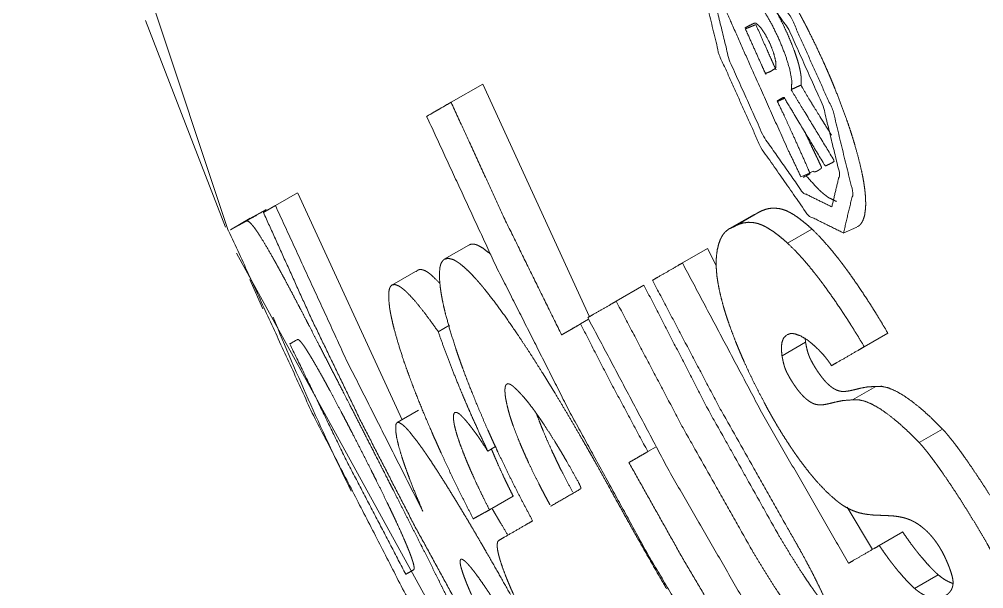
# Paper-space layout 'A3_1' of a CAD drawing. Header units: millimetres. Extents: x 0 to 420, y 0 to 297.
# Drawn here: x 180.265 to 184.393, y 261.542 to 263.979 of the extents above; entities that cross this region are included whole.
import ezdxf

# ---------------------------------------------------------------- set-up
doc = ezdxf.new("R2010")
doc.units = ezdxf.units.MM
doc.layers.add('170', color=7, linetype='Continuous', true_color=0xffffff)

psp = doc.layouts.new('A3_1')

# ---------------------------------------------------------------- linework, layer by layer
at = {"layer": '170', "color": 155, "linetype": 'Continuous', "lineweight": 13}
for p, q in [((180.2655, 265.7573), (181.1599, 263.0755)), ((181.1486, 263.0898), (180.8054, 263.9734)), ((182.1133, 263.6235), (182.2485, 263.7016)), ((182.7049, 262.7058), (182.2485, 263.7016)), ((183.5119, 263.6275), (183.5405, 263.6403)), ((183.5123, 263.6312), (183.5388, 263.643)), ((181.3616, 263.1817), (181.4562, 263.2363)), ((181.9039, 262.2652), (181.4572, 263.2345)), ((181.3221, 263.1641), (181.2526, 263.1266)), ((183.4096, 263.1436), (183.3042, 263.0828)), ((183.3197, 263.0894), (183.4252, 263.1504)), ((181.1688, 263.0782), (181.2379, 263.1154)), ((181.2531, 263.1269), (181.1691, 263.0784)), ((183.5532, 263.0207), (183.6576, 263.081)), ((183.7906, 263.0634), (183.85, 263.0898)), ((182.8647, 259.9394), (181.1957, 262.9784)), ((182.189, 263.0124), (182.0841, 262.9518)), ((183.1033, 262.9358), (183.211, 262.998)), ((183.2472, 262.9251), (183.211, 262.998)), ((181.9705, 262.9052), (181.8604, 262.8416)), ((181.2514, 262.8648), (181.3075, 262.7391)), ((182.82, 262.7723), (182.9385, 262.8407)), ((182.6671, 262.6749), (182.7019, 262.6949)), ((182.0583, 262.6418), (182.1068, 262.6698)), ((183.6285, 262.6138), (183.6302, 262.5967)), ((183.8813, 262.5773), (183.9823, 262.6356)), ((183.6302, 262.5967), (183.5294, 262.5385)), ((183.8313, 262.35), (183.9306, 262.4074)), ((181.9745, 262.3059), (181.8823, 262.2527)), ((184.2166, 262.2254), (184.1165, 262.1676)), ((182.3033, 262.1504), (182.2701, 262.1312)), ((182.9552, 262.1287), (182.9905, 262.1491)), ((182.2775, 261.8796), (182.3789, 261.9382)), ((183.9166, 261.7103), (183.8083, 261.8917)), ((184.0458, 261.7848), (183.9456, 261.7271)), ((184.1981, 261.6014), (184.097, 261.5431))]:
    psp.add_line(p, q, dxfattribs=at)
psp.add_arc((193.8264, 267.848), 13.4937, 202.40937, 205.87034, dxfattribs=at)
for points, knots in [([(183.2158, 264.3485), (183.1752, 264.1776), (183.2604, 263.8267), (183.4387, 263.4299), (183.642, 263.1387), (183.7926, 263.0644)], [0, 0, 0.117497, 0.359026, 0.650035, 0.887604, 1, 1]), ([(183.7926, 263.0644), (183.8331, 263.2353), (183.748, 263.5862), (183.5697, 263.983), (183.3664, 264.2742), (183.2158, 264.3485)], [0, 0, 0.117494, 0.359033, 0.650041, 0.887611, 1, 1]), ([(183.2677, 264.3716), (183.2841, 264.3762), (183.3029, 264.3745), (183.3131, 264.3713), (183.324, 264.3665), (183.3354, 264.3601), (183.3473, 264.3522), (183.3724, 264.332), (183.399, 264.306), (183.413, 264.2909), (183.4273, 264.2743), (183.442, 264.2563), (183.4568, 264.2373), (183.487, 264.1956), (183.5179, 264.1493), (183.5258, 264.137), (183.5337, 264.1244), (183.5416, 264.1116), (183.5495, 264.0987), (183.5652, 264.0722), (183.5809, 264.0449), (183.5966, 264.0169), (183.6122, 263.9882), (183.62, 263.9736), (183.6278, 263.9588), (183.6355, 263.9437), (183.6433, 263.9286), (183.6735, 263.8674), (183.7026, 263.8052), (183.7167, 263.7737), (183.7306, 263.742), (183.7374, 263.7261), (183.7441, 263.7102), (183.7507, 263.6943), (183.7571, 263.6785), (183.7816, 263.6161), (183.8041, 263.5548), (183.8146, 263.5245), (183.8245, 263.4947), (183.8337, 263.4656), (183.8422, 263.4373), (183.8572, 263.3829), (183.8694, 263.3315), (183.8744, 263.3072), (183.8786, 263.2839), (183.882, 263.2619), (183.8846, 263.241), (183.8864, 263.2212), (183.8873, 263.2025), (183.8875, 263.185), (183.8868, 263.1689), (183.883, 263.1408), (183.876, 263.1184), (183.8712, 263.1093), (183.8656, 263.1016), (183.8592, 263.0954), (183.852, 263.0908)], [0, 0, 0.01138, 0.02395, 0.031114, 0.039009, 0.047736, 0.057276, 0.078728, 0.10357, 0.117327, 0.13197, 0.147393, 0.163498, 0.197823, 0.234974, 0.244727, 0.254626, 0.264642, 0.274765, 0.295318, 0.316275, 0.337668, 0.359464, 0.370535, 0.381703, 0.392987, 0.404319, 0.449853, 0.495654, 0.518666, 0.541743, 0.553306, 0.564823, 0.57627, 0.587635, 0.632353, 0.675922, 0.697294, 0.718243, 0.738574, 0.758298, 0.795936, 0.831164, 0.847742, 0.863486, 0.878369, 0.892443, 0.905689, 0.918143, 0.929807, 0.940597, 0.959491, 0.975175, 0.982032, 0.988366, 0.994294, 1, 1]), ([(183.7425, 263.1759), (183.618, 263.2373), (183.4501, 263.4779), (183.3027, 263.8058), (183.2324, 264.0957), (183.2658, 264.237)], [0, 0, 0.112408, 0.349963, 0.640979, 0.882506, 1, 1]), ([(183.2658, 264.237), (183.3904, 264.1755), (183.5583, 263.9349), (183.7057, 263.607), (183.776, 263.3171), (183.7425, 263.1759)], [0, 0, 0.112408, 0.349966, 0.640984, 0.882509, 1, 1]), ([(183.3608, 264.0962), (183.2972, 264.0628), (183.2765, 264.0487), (183.2774, 264.045), (183.2787, 264.0413), (183.3165, 263.9547), (183.4106, 263.7419), (183.5501, 263.4306), (183.6105, 263.3044)], [0, 0, 0.078755, 0.106163, 0.110287, 0.114591, 0.218181, 0.472958, 0.846709, 1, 1]), ([(183.5624, 263.7656), (183.5431, 263.8274), (183.5162, 263.8938), (183.4856, 263.9571), (183.4545, 264.0114)], [0, 0, 0.240559, 0.506602, 0.767558, 1, 1]), ([(183.4944, 264.0292), (183.5151, 263.9931), (183.5351, 263.9538), (183.553, 263.9153), (183.5696, 263.8762), (183.5831, 263.8411), (183.5946, 263.807), (183.5982, 263.7948), (183.6015, 263.783)], [0, 0, 0.154527, 0.31854, 0.475987, 0.633919, 0.773527, 0.907174, 0.954389, 1, 1]), ([(183.3709, 263.9413), (183.3712, 263.9416), (183.3716, 263.9419), (183.39, 263.9523), (183.4116, 263.962), (183.4171, 263.9622), (183.4218, 263.9587), (183.4293, 263.9521), (183.4388, 263.9421)], [0, 0, 0.004963, 0.011415, 0.272857, 0.56583, 0.63333, 0.705214, 0.829124, 1, 1]), ([(183.4176, 263.9558), (183.4148, 263.9547), (183.4119, 263.9535), (183.4091, 263.9523), (183.4007, 263.9489), (183.3838, 263.9419), (183.3726, 263.9373)], [0, 0, 0.062537, 0.12516, 0.187621, 0.375002, 0.749765, 1, 1]), ([(183.5019, 263.8017), (183.5032, 263.7877), (183.5032, 263.7775), (183.5026, 263.7717), (183.4991, 263.7672), (183.4789, 263.7546), (183.4592, 263.7471), (183.4565, 263.7485), (183.458, 263.7479), (183.4605, 263.7428), (183.4566, 263.7502), (183.4404, 263.7861), (183.4146, 263.8438), (183.3867, 263.9059), (183.3731, 263.936), (183.3729, 263.9366), (183.3726, 263.9373)], [0, 0, 0.045939, 0.079404, 0.098628, 0.117245, 0.19571, 0.265022, 0.274953, 0.280373, 0.298953, 0.32637, 0.455789, 0.663323, 0.886827, 0.995444, 0.997691, 1, 1]), ([(183.5043, 263.7621), (183.5042, 263.7621), (183.504, 263.7624), (183.5038, 263.7628), (183.5033, 263.7636), (183.5029, 263.7644), (183.5025, 263.7652), (183.5009, 263.7685), (183.4993, 263.7719), (183.4962, 263.7787), (183.4931, 263.7855), (183.4901, 263.7923), (183.4779, 263.8195), (183.4657, 263.8467), (183.4416, 263.9012), (183.4176, 263.9558)], [0, 0, 0.000351, 0.002107, 0.004245, 0.008427, 0.012695, 0.01705, 0.034472, 0.052028, 0.087152, 0.122276, 0.157319, 0.297857, 0.438236, 0.719191, 1, 1]), ([(183.4388, 263.9421), (183.4587, 263.9125), (183.4777, 263.8753), (183.493, 263.8363), (183.5019, 263.8017)], [0, 0, 0.23014, 0.499609, 0.769201, 1, 1]), ([(183.5695, 263.6779), (183.5696, 263.6783), (183.5697, 263.6788), (183.5713, 263.7154), (183.5624, 263.7656)], [0, 0, 0.00504, 0.010308, 0.424703, 1, 1]), ([(183.6015, 263.783), (183.6049, 263.769), (183.6077, 263.7558), (183.6098, 263.7435), (183.6112, 263.7322), (183.6119, 263.722), (183.612, 263.7126), (183.6115, 263.7043), (183.6104, 263.6969)], [0, 0, 0.164955, 0.319428, 0.462685, 0.593491, 0.711725, 0.818754, 0.914588, 1, 1]), ([(183.7088, 263.3595), (183.7115, 263.3557), (183.7134, 263.3529), (183.7137, 263.351), (183.716, 263.3513), (183.7339, 263.3597), (183.7514, 263.3692), (183.7531, 263.3707), (183.752, 263.3717), (183.751, 263.374), (183.7505, 263.3766), (183.7499, 263.3784), (183.7485, 263.381), (183.7474, 263.3828), (183.7476, 263.3825), (183.7494, 263.3796), (183.747, 263.3836), (183.6209, 263.5908), (183.5712, 263.6725), (183.5688, 263.6766), (183.5705, 263.6739), (183.5708, 263.6738), (183.57, 263.6756), (183.5694, 263.6772), (183.5694, 263.6779)], [0, 0, 0.011058, 0.018831, 0.023265, 0.028611, 0.074992, 0.121599, 0.126976, 0.130541, 0.136339, 0.142501, 0.146848, 0.153831, 0.158712, 0.159574, 0.167353, 0.178278, 0.746112, 0.970126, 0.981284, 0.988735, 0.989541, 0.994197, 0.998208, 1, 1]), ([(183.5694, 263.6781), (183.5906, 263.6879), (183.6118, 263.6976)], [0, 0, 0.500109, 1, 1]), ([(183.6104, 263.697), (183.6178, 263.6834), (183.6446, 263.6387), (183.6654, 263.6047), (183.6911, 263.5631), (183.7058, 263.5395), (183.7218, 263.5139), (183.7303, 263.5004), (183.7391, 263.4865), (183.7411, 263.4833)], [0, 0, 0.061672, 0.269818, 0.428767, 0.624025, 0.73528, 0.855613, 0.919165, 0.984912, 1, 1]), ([(183.648, 263.3215), (183.6321, 263.359), (183.579, 263.4779), (183.5379, 263.5681), (183.5091, 263.6282), (183.5092, 263.6298), (183.5113, 263.6308), (183.5155, 263.6331), (183.5267, 263.6398), (183.5346, 263.6437), (183.5385, 263.6435), (183.5817, 263.5718), (183.7088, 263.3595)], [0, 0, 0.058009, 0.243356, 0.384501, 0.479411, 0.48171, 0.485095, 0.491893, 0.510396, 0.522939, 0.528599, 0.64768, 1, 1]), ([(182.0087, 263.5631), (182.0432, 263.5831), (182.0606, 263.5931), (182.0957, 263.6133), (182.1133, 263.6235)], [0, 0, 0.330497, 0.496902, 0.831452, 1, 1]), ([(182.1133, 263.6235), (182.3431, 263.1227), (182.5863, 262.6282)], [0, 0, 0.499984, 1, 1]), ([(183.3113, 261.0881), (182.9545, 261.69), (182.6182, 262.3036), (182.3027, 262.9281), (182.0087, 263.5631)], [0, 0, 0.250001, 0.500002, 0.750002, 1, 1]), ([(183.6263, 263.4972), (183.6543, 263.4384), (183.6643, 263.4176), (183.6738, 263.3978), (183.6828, 263.3791), (183.691, 263.3612), (183.6986, 263.3441)], [0, 0, 0.384605, 0.520902, 0.650257, 0.772959, 0.889478, 1, 1]), ([(183.6493, 263.3178), (183.649, 263.3175), (183.6479, 263.3168), (183.6197, 263.3024)], [0, 0, 0.013114, 0.053086, 1, 1]), ([(183.6347, 263.3064), (183.6839, 263.2527), (183.6957, 263.2416), (183.7073, 263.2317), (183.7185, 263.2229), (183.7293, 263.2153), (183.763, 263.1988)], [0, 0, 0.43023, 0.526016, 0.616024, 0.700272, 0.778264, 1, 1]), ([(183.6986, 263.3441), (183.6986, 263.3439), (183.6986, 263.3437), (183.6986, 263.3435), (183.6986, 263.3433), (183.6986, 263.3431), (183.6985, 263.3429), (183.6984, 263.3427), (183.6983, 263.3425), (183.6982, 263.3423), (183.6981, 263.3421), (183.6979, 263.3418), (183.6977, 263.3416), (183.6975, 263.3414), (183.6973, 263.3411), (183.6969, 263.3406), (183.6966, 263.3403), (183.6963, 263.3401), (183.696, 263.3398), (183.6957, 263.3395), (183.695, 263.3389), (183.6947, 263.3386), (183.6943, 263.3383), (183.6939, 263.338), (183.6935, 263.3377), (183.6925, 263.3371), (183.692, 263.3367), (183.6916, 263.3364), (183.691, 263.336), (183.6905, 263.3357), (183.69, 263.3353), (183.6894, 263.335), (183.6888, 263.3346), (183.6882, 263.3343), (183.6876, 263.3339), (183.6869, 263.3335), (183.6863, 263.3331), (183.6856, 263.3327), (183.6849, 263.3323), (183.6842, 263.3319), (183.6835, 263.3315), (183.6827, 263.3311), (183.6817, 263.3305), (183.6806, 263.33), (183.6796, 263.3295), (183.6787, 263.329), (183.6777, 263.3286), (183.6768, 263.3282), (183.6759, 263.3278), (183.675, 263.3275), (183.6742, 263.3272), (183.6734, 263.3269), (183.6726, 263.3267), (183.6719, 263.3265), (183.6712, 263.3263), (183.6704, 263.3262), (183.6698, 263.3261), (183.6691, 263.326), (183.6685, 263.326), (183.6679, 263.326), (183.6674, 263.326), (183.6668, 263.3261), (183.6663, 263.3262), (183.6658, 263.3264), (183.6654, 263.3266), (183.665, 263.3268), (183.6646, 263.327), (183.6642, 263.3273), (183.6639, 263.3276), (183.6635, 263.328)], [0, 0, 0.004468, 0.008446, 0.013381, 0.01745, 0.022482, 0.027163, 0.032938, 0.038455, 0.044638, 0.050392, 0.057509, 0.06422, 0.071622, 0.079329, 0.095394, 0.104822, 0.11392, 0.12369, 0.133484, 0.155217, 0.166779, 0.178031, 0.190669, 0.202715, 0.229561, 0.243794, 0.257619, 0.272947, 0.287593, 0.303605, 0.319349, 0.336191, 0.352778, 0.3703, 0.387988, 0.406352, 0.425141, 0.44436, 0.463824, 0.483715, 0.503801, 0.532509, 0.560317, 0.586797, 0.613061, 0.637564, 0.661863, 0.684679, 0.707037, 0.727948, 0.748702, 0.767748, 0.78666, 0.803895, 0.821418, 0.837399, 0.853258, 0.867083, 0.881886, 0.894753, 0.908222, 0.919836, 0.932788, 0.943417, 0.955554, 0.965714, 0.977659, 0.988481, 1, 1]), ([(181.3103, 263.1521), (181.3272, 263.1618), (181.3357, 263.1668), (181.3443, 263.1717), (181.3529, 263.1767), (181.3616, 263.1817)], [0, 0, 0.329542, 0.495957, 0.662976, 0.830948, 1, 1]), ([(181.3616, 263.1817), (181.6647, 262.5221), (181.9919, 261.8741)], [0, 0, 0.499994, 1, 1]), ([(182.9512, 260.1403), (182.5612, 260.7522), (182.1939, 261.3781), (181.9566, 261.8125), (181.7302, 262.2527), (181.5145, 262.6997), (181.3103, 263.1521)], [0, 0, 0.211311, 0.422637, 0.566779, 0.710939, 0.855474, 1, 1]), ([(183.4252, 263.1504), (183.4455, 263.1605), (183.4673, 263.1677), (183.491, 263.1709), (183.5173, 263.1688), (183.5316, 263.1653), (183.5469, 263.1598), (183.5633, 263.152), (183.5804, 263.142), (183.5986, 263.1297), (183.6175, 263.1152), (183.6372, 263.0989), (183.6576, 263.081)], [0, 0, 0.085972, 0.172953, 0.263818, 0.363968, 0.420074, 0.481975, 0.550548, 0.626144, 0.709314, 0.799871, 0.89715, 1, 1]), ([(181.2379, 263.1155), (181.2461, 263.114), (181.2584, 263.1029), (181.2661, 263.0937), (181.275, 263.0819), (181.2799, 263.075), (181.285, 263.0675), (181.2904, 263.0593), (181.2961, 263.0506), (181.3212, 263.0095), (181.3504, 262.9589), (181.3583, 262.9447), (181.3665, 262.9299), (181.375, 262.9145), (181.3837, 262.8986), (181.4017, 262.8654), (181.4204, 262.8304), (181.4399, 262.7936), (181.4601, 262.7552), (181.4705, 262.7353), (181.4918, 262.6944), (181.5027, 262.6734), (181.5474, 262.5869), (181.6175, 262.4505), (181.6539, 262.3793), (181.6786, 262.3312), (181.7406, 262.2098), (181.8158, 262.0624), (181.8536, 261.9879), (181.8662, 261.9632), (181.8911, 261.9142), (181.9398, 261.818), (181.9872, 261.7241), (182.0104, 261.678), (182.0331, 261.6326), (182.0551, 261.5885), (182.0763, 261.5458), (182.1162, 261.4647), (182.1526, 261.3894), (182.1611, 261.3715), (182.1693, 261.3542), (182.1772, 261.3373), (182.1847, 261.3211), (182.1988, 261.2903), (182.2115, 261.2618), (182.223, 261.2355), (182.2331, 261.2113), (182.2419, 261.1893), (182.2493, 261.1695), (182.2601, 261.137), (182.2657, 261.1133), (182.2666, 261.1046), (182.2663, 261.098), (182.2649, 261.0933), (182.2623, 261.0906)], [0, 0, 0.003659, 0.010907, 0.016186, 0.022649, 0.026342, 0.030345, 0.034639, 0.039207, 0.060307, 0.085917, 0.093031, 0.10044, 0.108136, 0.116086, 0.132649, 0.150065, 0.168302, 0.187331, 0.197146, 0.217341, 0.22771, 0.270388, 0.337618, 0.372665, 0.396375, 0.456097, 0.52864, 0.565263, 0.577417, 0.601496, 0.648757, 0.694851, 0.71745, 0.739705, 0.761307, 0.782197, 0.821837, 0.85847, 0.867138, 0.875563, 0.883705, 0.891548, 0.906381, 0.920081, 0.932663, 0.944142, 0.954542, 0.963797, 0.9788, 0.989455, 0.99329, 0.996219, 0.998359, 1, 1]), ([(183.3197, 263.0895), (183.3399, 263.0996), (183.3617, 263.1067), (183.3855, 263.11), (183.4119, 263.108), (183.4263, 263.1045), (183.4417, 263.099), (183.4581, 263.0913), (183.4754, 263.0813), (183.4937, 263.0691), (183.5128, 263.0548), (183.5327, 263.0385), (183.5532, 263.0207)], [0, 0, 0.085848, 0.172672, 0.263472, 0.363656, 0.41988, 0.481811, 0.550457, 0.62614, 0.709324, 0.799904, 0.897209, 1, 1]), ([(182.7989, 260.0601), (182.3392, 260.7853), (181.9124, 261.5303), (181.5194, 262.2936), (181.1614, 263.0739)], [0, 0, 0.250003, 0.500007, 0.75, 1, 1]), ([(183.2475, 262.9286), (183.2485, 262.9623), (183.2522, 262.9914), (183.2582, 263.0167), (183.2664, 263.0384), (183.2713, 263.0479), (183.2767, 263.0566), (183.2826, 263.0644), (183.289, 263.0713), (183.3033, 263.0823), (183.3197, 263.0895)], [0, 0, 0.179228, 0.335243, 0.473275, 0.5963, 0.653153, 0.707344, 0.759291, 0.809391, 0.905279, 1, 1]), ([(183.6576, 263.081), (183.6936, 263.0449), (183.7315, 263.0023), (183.7512, 262.9785), (183.7715, 262.9531), (183.7817, 262.9398), (183.7921, 262.9262), (183.8024, 262.9123), (183.8128, 262.8982), (183.8547, 262.8386), (183.8973, 262.7744), (183.9081, 262.7577), (183.9188, 262.7407), (183.9295, 262.7236), (183.9401, 262.7064), (183.9613, 262.6713), (183.9823, 262.6356)], [0, 0, 0.092194, 0.195403, 0.251273, 0.310001, 0.340388, 0.371266, 0.402637, 0.434444, 0.566232, 0.705475, 0.741466, 0.777764, 0.814263, 0.850945, 0.925042, 1, 1]), ([(182.1901, 263.013), (182.1992, 263.0163), (182.2062, 263.0168), (182.214, 263.0159), (182.2181, 263.0149), (182.2224, 263.0135), (182.2268, 263.0118), (182.2314, 263.0097), (182.2513, 262.9979), (182.2736, 262.9806), (182.2828, 262.9725)], [0, 0, 0.090566, 0.156631, 0.229646, 0.269512, 0.311809, 0.35655, 0.403743, 0.620578, 0.884925, 1, 1]), ([(183.5532, 263.0207), (183.5896, 262.9849), (183.6279, 262.9425), (183.6478, 262.9189), (183.6683, 262.8936), (183.6786, 262.8804), (183.6891, 262.8668), (183.6996, 262.853), (183.7101, 262.8389), (183.7524, 262.7796), (183.7955, 262.7157), (183.8063, 262.699), (183.8171, 262.6821), (183.8279, 262.6651), (183.8387, 262.6478), (183.8601, 262.6129), (183.8813, 262.5773)], [0, 0, 0.092277, 0.195592, 0.251401, 0.310162, 0.340549, 0.371471, 0.402809, 0.434609, 0.566396, 0.705575, 0.741553, 0.777835, 0.814308, 0.850994, 0.925043, 1, 1]), ([(182.1339, 262.5681), (182.1093, 262.6459), (182.09, 262.7159), (182.0822, 262.748), (182.0758, 262.7782), (182.0706, 262.8063), (182.0668, 262.8322), (182.0631, 262.8767), (182.0648, 262.9116), (182.066, 262.9188), (182.0676, 262.9254), (182.0695, 262.9314), (182.0717, 262.9367), (182.0772, 262.9455), (182.0839, 262.9516), (182.101, 262.956), (182.123, 262.95), (182.1293, 262.9469), (182.1359, 262.9431), (182.1428, 262.9386), (182.15, 262.9335), (182.1651, 262.9215), (182.1813, 262.9069), (182.1985, 262.8899), (182.2167, 262.8705), (182.2263, 262.8598), (182.2361, 262.8485), (182.2462, 262.8366), (182.2565, 262.824), (182.3001, 262.7684), (182.347, 262.7041)], [0, 0, 0.105508, 0.199402, 0.242088, 0.281951, 0.31895, 0.352791, 0.410507, 0.455631, 0.465093, 0.473881, 0.481984, 0.489482, 0.50279, 0.514497, 0.537328, 0.56687, 0.575975, 0.585851, 0.596442, 0.607807, 0.632805, 0.660901, 0.692168, 0.726664, 0.74517, 0.764526, 0.784696, 0.805708, 0.897045, 1, 1]), ([(182.975, 262.8618), (182.9962, 262.874), (183.0388, 262.8986), (183.0817, 262.9234), (183.1033, 262.9358)], [0, 0, 0.164988, 0.496971, 0.831637, 1, 1]), ([(183.1033, 262.9359), (183.4475, 262.2873), (183.8142, 261.6511)], [0, 0, 0.499996, 1, 1]), ([(181.9644, 262.8989), (181.9652, 262.9), (181.969, 262.904), (181.9734, 262.9067), (181.9839, 262.9084), (181.9967, 262.9052), (182.004, 262.9018), (182.0118, 262.8971), (182.016, 262.8943), (182.0203, 262.8911), (182.0247, 262.8877), (182.0293, 262.8839), (182.0653, 262.849)], [0, 0, 0.011002, 0.055046, 0.096295, 0.181504, 0.287222, 0.351574, 0.424685, 0.46477, 0.507321, 0.552287, 0.59947, 1, 1]), ([(183.4525, 262.3402), (183.4294, 262.3841), (183.4075, 262.4278), (183.3866, 262.4712), (183.3668, 262.5144), (183.3574, 262.5359), (183.3482, 262.5573), (183.3395, 262.5784), (183.331, 262.5992), (183.3154, 262.6399), (183.3012, 262.6793), (183.2947, 262.6985), (183.2885, 262.7174), (183.2828, 262.736), (183.2775, 262.754), (183.2683, 262.7885), (183.2609, 262.8207), (183.2552, 262.8507), (183.2511, 262.8787), (183.2486, 262.9047), (183.2475, 262.9286)], [0, 0, 0.079069, 0.156986, 0.233736, 0.309416, 0.346867, 0.383939, 0.420344, 0.456079, 0.525464, 0.592199, 0.624543, 0.65619, 0.687135, 0.717166, 0.773949, 0.826565, 0.875294, 0.920377, 0.961928, 1, 1]), ([(183.5529, 261.8018), (183.2563, 262.3276), (182.975, 262.8618)], [0, 0, 0.499999, 1, 1]), ([(182.2082, 261.8409), (182.1597, 261.9365), (182.114, 262.0301), (182.0922, 262.0763), (182.0711, 262.122), (182.0607, 262.1447), (182.0506, 262.1672), (182.0407, 262.1897), (182.0309, 262.2119), (181.9943, 262.298), (181.9614, 262.3795), (181.9464, 262.4186), (181.9323, 262.4564), (181.9192, 262.4931), (181.9071, 262.5281), (181.8865, 262.5929), (181.8702, 262.6507), (181.8636, 262.6771), (181.858, 262.7018), (181.8556, 262.7136), (181.8535, 262.7248), (181.8516, 262.7356), (181.85, 262.7458), (181.8462, 262.7819), (181.8466, 262.8102), (181.8484, 262.8213), (181.8513, 262.8303), (181.8553, 262.8371), (181.8604, 262.8416)], [0, 0, 0.099558, 0.196378, 0.243814, 0.290599, 0.313747, 0.336737, 0.35954, 0.382109, 0.469047, 0.5507, 0.589577, 0.627099, 0.663272, 0.697755, 0.760917, 0.816761, 0.842042, 0.865574, 0.87669, 0.887343, 0.897479, 0.907123, 0.940862, 0.967102, 0.977567, 0.986344, 0.993671, 1, 1]), ([(181.8604, 262.8416), (181.873, 262.8436), (181.8892, 262.8376), (181.8988, 262.8316), (181.9092, 262.8236), (181.9148, 262.8188), (181.9205, 262.8136), (181.9266, 262.8078), (181.9328, 262.8016), (181.9597, 262.7721), (181.9896, 262.7356), (182.0224, 262.6921), (182.0583, 262.6418)], [0, 0, 0.043891, 0.103776, 0.142549, 0.187869, 0.213079, 0.23996, 0.268679, 0.299102, 0.436701, 0.599351, 0.786892, 1, 1]), ([(182.9385, 262.8407), (183.2157, 262.3042), (183.5112, 261.7777)], [0, 0, 0.499992, 1, 1]), ([(182.6982, 262.702), (182.7183, 262.7136), (182.7587, 262.7369), (182.7995, 262.7604), (182.82, 262.7722)], [0, 0, 0.164925, 0.497073, 0.831592, 1, 1]), ([(182.82, 262.7723), (183.1013, 262.2381), (183.3979, 261.7122)], [0, 0, 0.500004, 1, 1]), ([(182.347, 262.7041), (182.3965, 262.6323), (182.4482, 262.5541), (182.4749, 262.5125), (182.5021, 262.4693), (182.516, 262.4471), (182.5299, 262.4245), (182.544, 262.4016), (182.5581, 262.3785), (182.6147, 262.2839), (182.6719, 262.1859), (182.6863, 262.1609), (182.7007, 262.1356), (182.7152, 262.1102), (182.7297, 262.0845), (182.7586, 262.0329), (182.7873, 261.981)], [0, 0, 0.102903, 0.213645, 0.271956, 0.33224, 0.363135, 0.3945, 0.426195, 0.458145, 0.588318, 0.722314, 0.756415, 0.790762, 0.825345, 0.860152, 0.929953, 1, 1]), ([(183.4178, 261.4026), (183.0465, 262.0459), (182.6982, 262.702)], [0, 0, 0.500001, 1, 1]), ([(182.5864, 262.6283), (182.5997, 262.636), (182.6131, 262.6437), (182.6265, 262.6514), (182.6535, 262.667), (182.6671, 262.6749)], [0, 0, 0.16515, 0.330877, 0.49732, 0.83177, 1, 1]), ([(182.6671, 262.6749), (182.8091, 262.4007), (182.9552, 262.1287)], [0, 0, 0.500009, 1, 1]), ([(181.7452, 262.1008), (181.7192, 262.152), (181.6934, 262.2022), (181.6806, 262.2269), (181.6679, 262.2515), (181.6552, 262.2757), (181.6427, 262.2995), (181.6186, 262.3452), (181.5954, 262.3884), (181.5842, 262.409), (181.5733, 262.429), (181.5628, 262.4481), (181.5527, 262.4662), (181.5337, 262.4995), (181.5164, 262.529), (181.5084, 262.5422), (181.5009, 262.5543), (181.494, 262.5652), (181.4876, 262.5749), (181.4817, 262.5834), (181.4763, 262.5907), (181.4715, 262.5969), (181.4673, 262.6018), (181.4605, 262.6078), (181.4561, 262.6086)], [0, 0, 0.097758, 0.193912, 0.2414, 0.288496, 0.335136, 0.380912, 0.468974, 0.552416, 0.592425, 0.631163, 0.6683, 0.70363, 0.768989, 0.827202, 0.853558, 0.877785, 0.899766, 0.919545, 0.937187, 0.952642, 0.965935, 0.97702, 0.992389, 1, 1]), ([(182.0583, 262.6418), (182.0783, 262.5852), (182.1002, 262.5265), (182.1239, 262.4656), (182.1495, 262.4026), (182.163, 262.3702), (182.177, 262.3374), (182.1914, 262.304), (182.2064, 262.2701), (182.2374, 262.2012), (182.2701, 262.1312)], [0, 0, 0.108461, 0.221805, 0.339979, 0.462959, 0.526271, 0.590846, 0.656688, 0.723677, 0.860228, 1, 1]), ([(183.5482, 262.6263), (183.5365, 262.6158), (183.5295, 262.5975), (183.5277, 262.5854), (183.527, 262.5715), (183.5276, 262.5559), (183.5294, 262.5385)], [0, 0, 0.166118, 0.373352, 0.502228, 0.649526, 0.815146, 1, 1]), ([(183.635, 262.6086), (183.6078, 262.6245), (183.5842, 262.6327), (183.5738, 262.634), (183.5642, 262.6334), (183.552, 262.6291)], [0, 0, 0.351799, 0.630983, 0.748723, 0.855611, 1, 1]), ([(183.7412, 262.4964), (183.7336, 262.508), (183.7259, 262.5186), (183.7185, 262.5284), (183.7112, 262.5373), (183.6972, 262.5531), (183.6838, 262.5667), (183.671, 262.5788), (183.6587, 262.5896), (183.6467, 262.5995), (183.635, 262.6086)], [0, 0, 0.089386, 0.17361, 0.252866, 0.326808, 0.462538, 0.585613, 0.698758, 0.804643, 0.904548, 1, 1]), ([(181.4231, 262.5896), (181.6642, 262.0931), (181.9194, 261.6038)], [0, 0, 0.500001, 1, 1]), ([(182.4622, 261.8324), (182.41, 261.9312), (182.3606, 262.0292), (182.3369, 262.0778), (182.3139, 262.1262), (182.3027, 262.1504), (182.2916, 262.1744), (182.2808, 262.1984), (182.2701, 262.2221), (182.2302, 262.3146), (182.1941, 262.4033), (182.1776, 262.4461), (182.162, 262.4879), (182.1546, 262.5085), (182.1474, 262.5287), (182.1405, 262.5486), (182.1339, 262.5681)], [0, 0, 0.138602, 0.274626, 0.341724, 0.408168, 0.441166, 0.47402, 0.506639, 0.538899, 0.663837, 0.78244, 0.839371, 0.894725, 0.921786, 0.948397, 0.974463, 1, 1]), ([(183.6302, 262.5967), (183.632, 262.5871), (183.6339, 262.5773), (183.6361, 262.5672), (183.6389, 262.5564), (183.6407, 262.5506), (183.6428, 262.5443), (183.6453, 262.5377), (183.6482, 262.5307), (183.6553, 262.5161), (183.6633, 262.5018), (183.6674, 262.4948), (183.6715, 262.488), (183.6757, 262.4813), (183.68, 262.4748), (183.6884, 262.4624), (183.6967, 262.4509), (183.7049, 262.4406), (183.7128, 262.4314), (183.7203, 262.4233), (183.7276, 262.4162), (183.7344, 262.4102), (183.7409, 262.4051), (183.747, 262.4007), (183.7529, 262.397), (183.7638, 262.3916), (183.7736, 262.3884), (183.7826, 262.3867), (183.7911, 262.3861), (183.7992, 262.3863), (183.8071, 262.3871), (183.8223, 262.3897), (183.8371, 262.3931), (183.8519, 262.3968), (183.8667, 262.4004), (183.8975, 262.4059), (183.9306, 262.4074)], [0, 0, 0.023105, 0.046707, 0.071215, 0.097661, 0.112128, 0.127766, 0.144579, 0.162638, 0.200914, 0.239728, 0.258865, 0.2778, 0.296587, 0.315003, 0.350459, 0.384019, 0.415256, 0.443938, 0.470232, 0.494157, 0.515694, 0.535246, 0.553124, 0.56955, 0.598255, 0.622764, 0.644534, 0.664703, 0.683951, 0.702644, 0.739204, 0.77519, 0.81123, 0.847426, 0.921434, 1, 1]), ([(183.8813, 262.5773), (183.8577, 262.5636), (183.8108, 262.5365), (183.7643, 262.5097), (183.7412, 262.4964)], [0, 0, 0.168531, 0.503264, 0.835129, 1, 1]), ([(183.5294, 262.5385), (183.5308, 262.5312), (183.5322, 262.5239), (183.5338, 262.5164), (183.5355, 262.5087), (183.5376, 262.5006), (183.5402, 262.4917), (183.5418, 262.487), (183.5437, 262.482), (183.5458, 262.4768), (183.5482, 262.4714), (183.5508, 262.466), (183.5536, 262.4605), (183.5566, 262.4549), (183.5596, 262.4495), (183.5658, 262.4388), (183.5722, 262.4285), (183.5787, 262.4184), (183.5851, 262.4089), (183.5915, 262.3999), (183.5979, 262.3914), (183.6042, 262.3836), (183.6103, 262.3765), (183.6162, 262.37), (183.6219, 262.3641), (183.6326, 262.3542), (183.6426, 262.3464), (183.6518, 262.3403), (183.6603, 262.3358), (183.6682, 262.3326), (183.6756, 262.3305)], [0, 0, 0.027882, 0.056192, 0.085069, 0.115011, 0.146689, 0.181393, 0.200353, 0.220437, 0.241588, 0.263854, 0.286795, 0.310083, 0.333729, 0.357356, 0.403993, 0.449905, 0.494926, 0.538492, 0.580302, 0.620258, 0.658078, 0.693414, 0.726572, 0.757599, 0.812899, 0.860597, 0.902149, 0.938712, 0.970939, 1, 1]), ([(182.3487, 262.4154), (182.3465, 262.4112), (182.3451, 262.4059), (182.3441, 262.3996), (182.3437, 262.3924), (182.3439, 262.3843), (182.3444, 262.3753), (182.3455, 262.3655), (182.3471, 262.3548), (182.3517, 262.3313), (182.3583, 262.3047), (182.3624, 262.2901), (182.3671, 262.2746), (182.3725, 262.2582), (182.3784, 262.241), (182.392, 262.2045), (182.4077, 262.1656), (182.4163, 262.1452), (182.4254, 262.1243), (182.435, 262.1028), (182.445, 262.081), (182.4659, 262.0369), (182.4883, 261.992), (182.4999, 261.9692), (182.5119, 261.9464), (182.524, 261.9236), (182.5364, 261.9009)], [0, 0, 0.008426, 0.018328, 0.029802, 0.042852, 0.057486, 0.073679, 0.091475, 0.110852, 0.154059, 0.20351, 0.230795, 0.259911, 0.291031, 0.323883, 0.393922, 0.469514, 0.509325, 0.550511, 0.592845, 0.635979, 0.723949, 0.814332, 0.860442, 0.90684, 0.953347, 1, 1]), ([(182.6581, 261.9976), (182.6334, 262.0425), (182.6085, 262.0862), (182.596, 262.1076), (182.5835, 262.1288), (182.5709, 262.1497), (182.5584, 262.1702), (182.5339, 262.2092), (182.5101, 262.2458), (182.4984, 262.2631), (182.487, 262.2798), (182.4758, 262.2956), (182.465, 262.3104), (182.4446, 262.337), (182.4257, 262.36), (182.4167, 262.3702), (182.4081, 262.3796), (182.3998, 262.3882), (182.3919, 262.396), (182.3843, 262.4031), (182.3772, 262.4093), (182.3738, 262.4119), (182.3705, 262.4141), (182.3675, 262.416), (182.3646, 262.4175), (182.3551, 262.4195), (182.3487, 262.4154)], [0, 0, 0.096189, 0.190596, 0.23719, 0.283302, 0.329074, 0.374121, 0.460691, 0.542563, 0.58171, 0.619646, 0.656008, 0.690417, 0.753382, 0.809302, 0.83484, 0.858757, 0.88112, 0.902025, 0.921514, 0.939181, 0.947205, 0.954588, 0.961349, 0.967493, 0.985687, 1, 1]), ([(183.9306, 262.4074), (183.955, 262.4081), (183.9829, 262.402), (184.0143, 262.389), (184.0492, 262.369), (184.0872, 262.3424), (184.1278, 262.3096), (184.1709, 262.2706), (184.2166, 262.2254)], [0, 0, 0.070206, 0.15228, 0.249852, 0.365334, 0.49854, 0.64838, 0.815291, 1, 1]), ([(183.7526, 261.9275), (183.7195, 261.9573), (183.6836, 261.9949), (183.6742, 262.0056), (183.6647, 262.0167), (183.6551, 262.0282), (183.6455, 262.0401), (183.626, 262.065), (183.6063, 262.0913), (183.5964, 262.105), (183.5865, 262.1191), (183.5765, 262.1336), (183.5665, 262.1483), (183.5467, 262.1785), (183.5271, 262.2094), (183.5079, 262.2411), (183.489, 262.2736), (183.4797, 262.2901), (183.4705, 262.3067), (183.4614, 262.3234), (183.4525, 262.3402)], [0, 0, 0.086893, 0.188225, 0.215892, 0.244417, 0.273658, 0.30354, 0.365114, 0.429181, 0.462199, 0.495798, 0.530094, 0.564855, 0.635193, 0.706479, 0.778715, 0.85198, 0.888974, 0.926041, 0.963044, 1, 1]), ([(183.6756, 262.3305), (183.6868, 262.3289), (183.6971, 262.3288), (183.707, 262.3296), (183.7165, 262.3311), (183.735, 262.3351), (183.7533, 262.3397), (183.7908, 262.3475), (183.8313, 262.3501)], [0, 0, 0.071206, 0.136816, 0.199367, 0.260447, 0.380525, 0.499879, 0.74245, 1, 1]), ([(183.8313, 262.3501), (183.8557, 262.3508), (183.8835, 262.3446), (183.9149, 262.3315), (183.9497, 262.3115), (183.9876, 262.2849), (184.028, 262.252), (184.071, 262.2129), (184.1165, 262.1676)], [0, 0, 0.070109, 0.152145, 0.249691, 0.365163, 0.498387, 0.648286, 0.815242, 1, 1]), ([(182.1291, 262.2962), (182.1253, 262.2912), (182.1234, 262.2829), (182.1233, 262.2715), (182.1248, 262.257), (182.1262, 262.2486), (182.1281, 262.2393), (182.1304, 262.2293), (182.1332, 262.2185), (182.1402, 262.1947), (182.1493, 262.1677)], [0, 0, 0.046453, 0.110318, 0.195857, 0.305232, 0.3695, 0.440334, 0.517496, 0.600739, 0.786612, 1, 1]), ([(182.2701, 262.1312), (182.2447, 262.1697), (182.2213, 262.2035), (182.2102, 262.2187), (182.1996, 262.2328), (182.1895, 262.2457), (182.18, 262.2573), (182.171, 262.2677), (182.1627, 262.2768), (182.155, 262.2844), (182.1481, 262.2903), (182.1368, 262.2968), (182.1291, 262.2962)], [0, 0, 0.207928, 0.393325, 0.478105, 0.55762, 0.631413, 0.699226, 0.761127, 0.816584, 0.865208, 0.90631, 0.964869, 1, 1]), ([(182.633, 261.9566), (182.6087, 262.002), (182.5855, 262.0471), (182.5744, 262.0696), (182.5635, 262.092), (182.5529, 262.1144), (182.5426, 262.1366), (182.5233, 262.1796), (182.5058, 262.221), (182.4977, 262.241), (182.4902, 262.2605), (182.4794, 262.2896)], [0, 0, 0.140211, 0.278386, 0.34679, 0.414669, 0.482129, 0.548748, 0.677313, 0.799607, 0.858328, 0.915419, 1, 1]), ([(181.8762, 262.2352), (181.8764, 262.2396), (181.877, 262.2435), (181.8779, 262.2467), (181.8791, 262.2493), (181.8806, 262.2513), (181.8824, 262.2527)], [0, 0, 0.22891, 0.42964, 0.602461, 0.751571, 0.881226, 1, 1]), ([(181.9919, 261.8741), (181.9636, 261.9414), (181.9393, 262.0028), (181.9285, 262.0313), (181.9187, 262.0584), (181.9142, 262.0714), (181.9099, 262.084), (181.9058, 262.0963), (181.902, 262.1081), (181.8894, 262.1509), (181.8809, 262.1863), (181.8765, 262.2145), (181.8762, 262.2352)], [0, 0, 0.191471, 0.364851, 0.444904, 0.520498, 0.556647, 0.59161, 0.625508, 0.658156, 0.775138, 0.870744, 0.945529, 1, 1]), ([(181.8824, 262.2527), (181.8913, 262.2528), (181.9038, 262.2454), (181.9115, 262.2389), (181.92, 262.2306), (181.9296, 262.2203), (181.9399, 262.2083), (181.963, 262.1791), (181.9892, 262.1432), (181.9962, 262.1332), (182.0034, 262.1228), (182.0109, 262.1119), (182.0185, 262.1006), (182.0342, 262.077), (182.0505, 262.0521), (182.0848, 261.9985), (182.1213, 261.9397), (182.1308, 261.9241), (182.1404, 261.9083), (182.1501, 261.8923), (182.1599, 261.8762), (182.1796, 261.8432), (182.1996, 261.8095), (182.2199, 261.775), (182.2405, 261.7398), (182.2509, 261.7219), (182.2614, 261.7038), (182.2825, 261.6671), (182.3248, 261.5929), (182.3672, 261.5177)], [0, 0, 0.009986, 0.0264, 0.037695, 0.051159, 0.066905, 0.084812, 0.126684, 0.176713, 0.190494, 0.204795, 0.219631, 0.234982, 0.266892, 0.300372, 0.372055, 0.450007, 0.470505, 0.491322, 0.512387, 0.533667, 0.576937, 0.621082, 0.666135, 0.712063, 0.735385, 0.758923, 0.806596, 0.902776, 1, 1]), ([(184.2166, 262.2254), (184.2285, 262.212), (184.2405, 262.1978), (184.2527, 262.1827), (184.265, 262.167), (184.2774, 262.1506), (184.29, 262.1337), (184.3025, 262.1164), (184.315, 262.0988), (184.3398, 262.063), (184.3645, 262.0263), (184.3891, 261.9889), (184.4136, 261.9508), (184.4377, 261.9124), (184.4615, 261.8739), (184.4848, 261.8353), (184.5076, 261.7965), (184.5189, 261.7771), (184.53, 261.7576), (184.541, 261.7381), (184.5518, 261.7187), (184.5726, 261.6803), (184.5922, 261.6423)], [0, 0, 0.025749, 0.052583, 0.080463, 0.109199, 0.138774, 0.169058, 0.199839, 0.230859, 0.293623, 0.357252, 0.421665, 0.486788, 0.552073, 0.617186, 0.68211, 0.746868, 0.779176, 0.811447, 0.843615, 0.875559, 0.938465, 1, 1]), ([(182.1493, 262.1677), (182.1601, 262.138), (182.1726, 262.1061), (182.1795, 262.0893), (182.1867, 262.072), (182.1944, 262.0542), (182.2025, 262.0358), (182.2195, 261.9982), (182.2377, 261.9597), (182.257, 261.9201), (182.2775, 261.8797)], [0, 0, 0.100364, 0.208993, 0.266373, 0.325828, 0.387423, 0.450956, 0.581735, 0.716794, 0.856187, 1, 1]), ([(184.1165, 262.1676), (184.1284, 262.1542), (184.1404, 262.1399), (184.1525, 262.1248), (184.1647, 262.1091), (184.1771, 262.0926), (184.1895, 262.0757), (184.202, 262.0583), (184.2144, 262.0407), (184.2391, 262.0048), (184.2637, 261.968), (184.2881, 261.9305), (184.3123, 261.8923), (184.3363, 261.8538), (184.3598, 261.8151), (184.3828, 261.7764), (184.4054, 261.7375), (184.4165, 261.7179), (184.4275, 261.6984), (184.4383, 261.6788), (184.4489, 261.6594), (184.4694, 261.6207), (184.4888, 261.5826)], [0, 0, 0.025716, 0.052602, 0.08043, 0.109162, 0.138736, 0.169036, 0.1998, 0.230821, 0.293573, 0.357202, 0.421611, 0.486724, 0.552012, 0.617125, 0.682054, 0.746805, 0.779132, 0.811408, 0.843582, 0.875495, 0.938434, 1, 1]), ([(182.2854, 262.1413), (182.2894, 262.1313), (182.297, 262.1134), (182.3049, 262.0949), (182.3217, 262.0572), (182.3396, 262.0183), (182.3491, 261.9985), (182.3588, 261.9785), (182.3689, 261.9582), (182.3792, 261.9377)], [0, 0, 0.047909, 0.134664, 0.224139, 0.408419, 0.599273, 0.697023, 0.796535, 0.897608, 1, 1]), ([(182.9552, 262.1287), (182.9416, 262.1208), (182.9145, 262.1052), (182.8876, 262.0897), (182.8742, 262.0819)], [0, 0, 0.168115, 0.502481, 0.834654, 1, 1]), ([(181.9528, 261.623), (181.9549, 261.6265), (181.9551, 261.6333), (181.9534, 261.6438), (181.9496, 261.6579), (181.9468, 261.6665), (181.9436, 261.6761), (181.9398, 261.6866), (181.9354, 261.698), (181.9305, 261.7105), (181.925, 261.7239), (181.922, 261.731), (181.9189, 261.7384), (181.9122, 261.754), (181.8972, 261.7878), (181.8803, 261.825), (181.871, 261.8449), (181.8612, 261.8658), (181.8508, 261.8874), (181.8455, 261.8985), (181.8401, 261.9096), (181.8179, 261.9554), (181.7944, 262.0028), (181.7823, 262.0272), (181.77, 262.0517), (181.7452, 262.1008)], [0, 0, 0.007662, 0.020759, 0.040913, 0.068918, 0.086128, 0.105381, 0.126648, 0.150009, 0.175535, 0.203264, 0.217954, 0.233274, 0.26567, 0.336194, 0.41422, 0.456133, 0.500019, 0.545805, 0.569208, 0.592805, 0.68985, 0.79086, 0.842668, 0.894936, 1, 1]), ([(182.8742, 262.0819), (183.1074, 261.6665), (183.35, 261.2566)], [0, 0, 0.500016, 1, 1]), ([(182.6686, 261.9698), (182.669, 261.9714), (182.6684, 261.9746), (182.6669, 261.9792), (182.6646, 261.9848), (182.6616, 261.9911), (182.6581, 261.9976)], [0, 0, 0.056014, 0.164012, 0.324064, 0.525154, 0.755534, 1, 1]), ([(182.7873, 261.981), (182.8279, 261.9074), (182.8688, 261.8339), (182.91, 261.7607), (182.9515, 261.6877), (182.9932, 261.6149), (183.0352, 261.5422)], [0, 0, 0.166799, 0.333666, 0.500435, 0.667053, 0.833487, 1, 1]), ([(184.2586, 261.5484), (184.2605, 261.5562), (184.2614, 261.5653), (184.2614, 261.5706), (184.261, 261.5763), (184.2601, 261.5827), (184.2588, 261.5896), (184.2548, 261.605), (184.2492, 261.6222), (184.2459, 261.6313), (184.2423, 261.6407), (184.2384, 261.6503), (184.2342, 261.6602), (184.2296, 261.6703), (184.2247, 261.6808), (184.2192, 261.6917), (184.2133, 261.7027), (184.2102, 261.7083), (184.207, 261.7138), (184.2036, 261.7194), (184.2002, 261.7248), (184.1933, 261.7354), (184.1861, 261.7455), (184.179, 261.7548), (184.172, 261.7634), (184.1652, 261.7713), (184.1585, 261.7785), (184.1459, 261.791), (184.1339, 261.8016), (184.1227, 261.8105), (184.1122, 261.8179), (184.1022, 261.8242), (184.0927, 261.8295), (184.0836, 261.834), (184.0748, 261.8378), (184.0664, 261.8409), (184.0583, 261.8435), (184.0427, 261.8477), (184.0277, 261.8505), (184.0133, 261.8526), (183.9993, 261.8539), (183.9719, 261.8554), (183.9451, 261.8563), (183.9181, 261.8576), (183.8903, 261.8606), (183.8759, 261.8632), (183.861, 261.8666), (183.8456, 261.8713), (183.8294, 261.8776), (183.8123, 261.8857), (183.7939, 261.8962), (183.7842, 261.9027), (183.7741, 261.9099), (183.7636, 261.9182), (183.7526, 261.9275)], [0, 0, 0.011352, 0.024437, 0.031875, 0.040069, 0.049207, 0.059263, 0.081896, 0.107537, 0.121319, 0.135613, 0.150375, 0.165615, 0.181472, 0.198002, 0.215278, 0.233087, 0.242116, 0.251233, 0.260449, 0.269627, 0.287623, 0.305193, 0.321933, 0.337645, 0.352525, 0.366483, 0.391803, 0.414443, 0.434783, 0.453153, 0.469947, 0.485438, 0.499875, 0.513401, 0.526174, 0.538353, 0.561307, 0.582929, 0.603651, 0.623707, 0.662632, 0.700841, 0.739312, 0.779083, 0.799856, 0.82157, 0.844523, 0.869185, 0.896144, 0.926279, 0.942856, 0.960546, 0.979518, 1, 1]), ([(182.2775, 261.8797), (182.2541, 261.8666), (182.2426, 261.8602), (182.231, 261.8537), (182.2082, 261.8409)], [0, 0, 0.336679, 0.503552, 0.669971, 1, 1]), ([(182.29, 261.8827), (182.3046, 261.8582), (182.316, 261.8389), (182.3275, 261.8195), (182.3543, 261.7735)], [0, 0, 0.22517, 0.401958, 0.579755, 1, 1]), ([(182.3174, 261.7487), (182.3411, 261.7624), (182.389, 261.7901), (182.4376, 261.8182), (182.4623, 261.8324)], [0, 0, 0.163488, 0.494266, 0.830042, 1, 1]), ([(183.5112, 261.7777), (183.5389, 261.7309), (183.567, 261.6849), (183.5955, 261.6397), (183.6243, 261.5954), (183.6389, 261.5737), (183.6536, 261.5522), (183.6611, 261.5416), (183.6685, 261.5311), (183.676, 261.5207), (183.6835, 261.5104), (183.6983, 261.4905), (183.713, 261.4716), (183.7203, 261.4624), (183.7275, 261.4536), (183.7315, 261.4488)], [0, 0, 0.137114, 0.273191, 0.407989, 0.541416, 0.607511, 0.673164, 0.705829, 0.738354, 0.770757, 0.802834, 0.865458, 0.926001, 0.955405, 0.984216, 1, 1]), ([(183.7552, 261.3248), (183.7573, 261.3378), (183.7573, 261.3538), (183.7563, 261.3631), (183.7548, 261.3732), (183.7526, 261.3841), (183.7498, 261.3958), (183.7464, 261.4083), (183.7423, 261.4216), (183.7375, 261.4356), (183.7322, 261.4503), (183.72, 261.4811), (183.7058, 261.5139), (183.6898, 261.5482), (183.6726, 261.5833), (183.6544, 261.619), (183.6352, 261.6553), (183.6153, 261.692), (183.5949, 261.7286), (183.5741, 261.7652), (183.5529, 261.8018)], [0, 0, 0.025091, 0.055733, 0.073568, 0.09311, 0.114302, 0.137258, 0.161971, 0.188541, 0.216763, 0.246429, 0.30968, 0.378033, 0.450178, 0.524659, 0.601168, 0.679566, 0.759099, 0.839055, 0.919378, 1, 1]), ([(184.0452, 261.7857), (184.065, 261.757), (184.0848, 261.7297), (184.0947, 261.7166), (184.1046, 261.7038), (184.1145, 261.6913), (184.1244, 261.6793), (184.1437, 261.6567), (184.1625, 261.6362), (184.1716, 261.6267), (184.1806, 261.6177), (184.1894, 261.6093), (184.1981, 261.6014)], [0, 0, 0.145345, 0.285809, 0.35437, 0.421699, 0.488012, 0.552876, 0.676788, 0.792538, 0.847408, 0.900321, 0.951298, 1, 1]), ([(182.5063, 261.2758), (182.4939, 261.2973), (182.4817, 261.3189), (182.4698, 261.3403), (182.4582, 261.3616), (182.4469, 261.3829), (182.4358, 261.4041), (182.425, 261.4252), (182.4146, 261.446), (182.3951, 261.4862), (182.3773, 261.5248), (182.369, 261.5434), (182.3613, 261.5615), (182.354, 261.579), (182.3472, 261.5957), (182.3354, 261.6271), (182.3258, 261.6555), (182.3218, 261.6685), (182.3184, 261.6807), (182.3156, 261.6918), (182.3134, 261.7021), (182.3118, 261.7114), (182.3108, 261.7197), (182.3104, 261.7271), (182.3106, 261.7336), (182.3128, 261.7433), (182.3174, 261.7487)], [0, 0, 0.048017, 0.095747, 0.143016, 0.18991, 0.236419, 0.282563, 0.328291, 0.373178, 0.459552, 0.54141, 0.580684, 0.618766, 0.655372, 0.69019, 0.754792, 0.812672, 0.838996, 0.863359, 0.885594, 0.905789, 0.924001, 0.940236, 0.95458, 0.966954, 0.986183, 1, 1]), ([(183.3979, 261.7122), (183.4256, 261.6654), (183.4536, 261.6194), (183.482, 261.5741), (183.5109, 261.5298), (183.5255, 261.5081), (183.5402, 261.4866), (183.5476, 261.476), (183.5551, 261.4655), (183.5626, 261.4551), (183.5701, 261.4448), (183.585, 261.425), (183.5997, 261.406), (183.607, 261.3969), (183.6142, 261.3881), (183.6215, 261.3795), (183.6286, 261.3713), (183.6556, 261.3423), (183.6799, 261.3202), (183.6856, 261.3158), (183.691, 261.3119), (183.6961, 261.3085), (183.701, 261.3056), (183.71, 261.3011), (183.7182, 261.2984), (183.7185, 261.2983)], [0, 0, 0.102701, 0.204539, 0.305471, 0.405366, 0.454855, 0.504024, 0.528472, 0.552837, 0.577089, 0.601087, 0.647973, 0.693272, 0.715328, 0.736885, 0.758057, 0.778626, 0.853439, 0.915578, 0.929043, 0.941625, 0.953234, 0.964002, 0.98307, 0.999356, 1, 1]), ([(183.8142, 261.6511), (183.8358, 261.6636), (183.8795, 261.6888), (183.9235, 261.7142), (183.9456, 261.727)], [0, 0, 0.16495, 0.496859, 0.831571, 1, 1]), ([(183.9456, 261.727), (183.9653, 261.6983), (183.9849, 261.6711), (183.9947, 261.6579), (184.0046, 261.6452), (184.0144, 261.6327), (184.0242, 261.6207), (184.0433, 261.5981), (184.0619, 261.5777), (184.0798, 261.5593), (184.097, 261.5431)], [0, 0, 0.145616, 0.286416, 0.355047, 0.422505, 0.488856, 0.55383, 0.677732, 0.793286, 0.900695, 1, 1]), ([(182.155, 261.668), (182.1523, 261.6636), (182.1519, 261.6549), (182.1526, 261.6489), (182.1539, 261.642), (182.1558, 261.6339), (182.1583, 261.6248), (182.1651, 261.604), (182.1741, 261.5795), (182.1795, 261.5659), (182.1855, 261.5513), (182.192, 261.536), (182.199, 261.52), (182.2144, 261.486), (182.2318, 261.4494), (182.2412, 261.4301), (182.251, 261.4103), (182.2612, 261.3902), (182.2717, 261.3698), (182.2825, 261.349), (182.2937, 261.3279), (182.3052, 261.3064), (182.3171, 261.2846), (182.3415, 261.2407), (182.3667, 261.1967)], [0, 0, 0.010093, 0.026831, 0.038283, 0.051867, 0.067754, 0.08577, 0.127785, 0.177881, 0.205967, 0.236069, 0.267973, 0.301439, 0.372937, 0.450693, 0.491841, 0.534175, 0.577377, 0.621433, 0.666377, 0.712215, 0.758981, 0.806555, 0.902762, 1, 1]), ([(182.4483, 261.2434), (182.4228, 261.287), (182.3974, 261.3298), (182.3848, 261.3509), (182.3722, 261.3718), (182.3596, 261.3923), (182.3472, 261.4125), (182.3231, 261.4512), (182.2999, 261.4876), (182.2886, 261.5049), (182.2776, 261.5217), (182.2669, 261.5377), (182.2567, 261.5528), (182.2373, 261.5806), (182.2196, 261.6051), (182.2113, 261.616), (182.2035, 261.6259), (182.1963, 261.6348), (182.1895, 261.6426), (182.1833, 261.6495), (182.1776, 261.6554), (182.1724, 261.6602), (182.1678, 261.6639), (182.1603, 261.6682), (182.155, 261.668)], [0, 0, 0.097123, 0.192673, 0.239851, 0.286648, 0.332984, 0.378497, 0.466023, 0.548936, 0.588717, 0.627252, 0.66419, 0.699322, 0.764366, 0.822409, 0.848712, 0.872947, 0.894963, 0.914818, 0.932612, 0.948309, 0.961908, 0.973368, 0.989991, 1, 1]), ([(181.9194, 261.6038), (181.936, 261.6133), (181.9528, 261.623)], [0, 0, 0.495813, 1, 1]), ([(184.1981, 261.6014), (184.2138, 261.5889), (184.2281, 261.5795), (184.2413, 261.5725), (184.2535, 261.5673), (184.2634, 261.5641)], [0, 0, 0.264741, 0.490473, 0.687976, 0.862806, 1, 1]), ([(184.097, 261.5431), (184.1061, 261.5356), (184.1146, 261.5293), (184.1226, 261.5238), (184.1303, 261.5192), (184.1377, 261.5152), (184.1448, 261.5119), (184.1515, 261.5092), (184.158, 261.5069), (184.1702, 261.5038), (184.1815, 261.5022), (184.192, 261.502), (184.2019, 261.5029), (184.2112, 261.5049), (184.2199, 261.5079), (184.2281, 261.5119), (184.2357, 261.5169), (184.2426, 261.5229), (184.2489, 261.5299), (184.2543, 261.5383), (184.2586, 261.5484)], [0, 0, 0.060781, 0.115927, 0.166492, 0.213171, 0.256695, 0.297329, 0.335317, 0.37091, 0.436274, 0.495654, 0.5506, 0.602201, 0.651686, 0.699586, 0.746845, 0.794042, 0.841753, 0.890799, 0.942678, 1, 1])]:
    psp.add_open_spline(points, degree=1, knots=knots, dxfattribs=at)
for points in [[(183.6106, 263.3046), (183.6636, 263.3282)], [(181.3221, 263.1641), (181.2379, 263.1155)], [(181.4561, 262.6086), (181.4231, 262.5896)], [(182.5393, 261.8951), (182.6686, 261.9698)]]:
    psp.add_open_spline(points, degree=1, dxfattribs=at)

doc.saveas('drawing.dxf')
